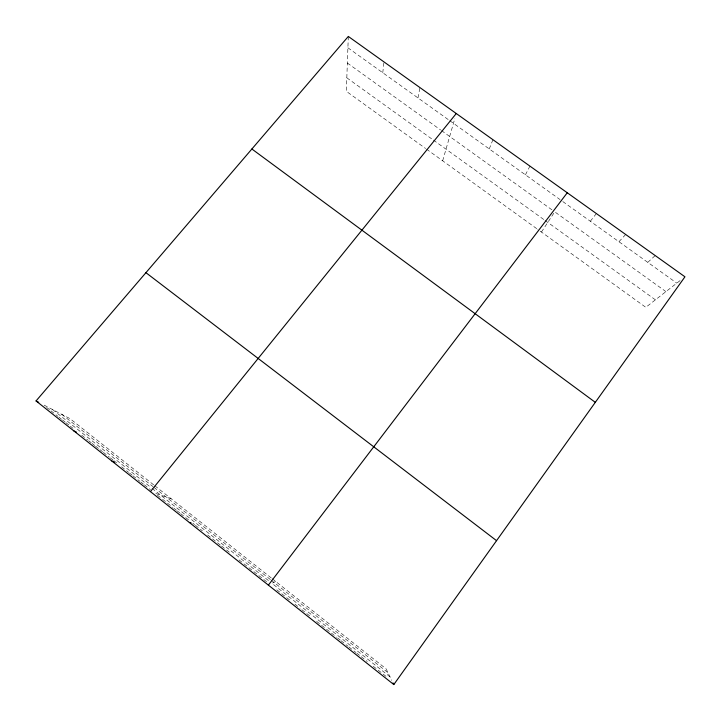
<?xml version="1.0" encoding="UTF-8"?>
<svg xmlns="http://www.w3.org/2000/svg" width="721" height="721" viewBox="0 0 721 721"><rect width="100%" height="100%" fill="white"/><g stroke="black" fill="none" stroke-linecap="round" stroke-linejoin="round"><path stroke-width="0.54" stroke-dasharray="3.6 2.7" d="M348.315 36.438L346.332 91.324L425.579 148.481M382.77 72.74L383.969 61.889M417.955 97.912L419.955 87.583M442.667 160.81L454.861 118.415M489.271 148.95L492.921 139.685M525.429 174.815L529.926 166.109M541.435 232.045L554.728 211.83L665.934 291.626M590.328 221.257L596.366 213.551M618.951 241.733L625.675 234.478M647.782 262.363L655.209 255.558M680.074 280.604L645.809 307.326L537.839 229.449M275.665 581.423L271.934 583.316L390.034 676.875M155.799 493.488L171.445 498.932M44.08 405.13L70.009 418.64L153.943 485.08M347.901 47.793L448.904 120.056M449.814 120.713L560.082 199.609M562.795 201.556L676.821 283.137M347.351 63.033L440.621 129.96M441.522 130.609L552.007 209.883M346.819 77.814L432.501 139.45M433.402 140.099L544.175 219.806M545.076 220.455L655.416 299.837M426.481 149.13L536.947 228.809M154.817 485.774L271.276 577.954M272.159 578.648L386.077 668.827L391.755 680.39M61.718 414.314L153.122 486.693M154.006 487.396L270.357 579.531M271.24 580.234L387.952 672.648M52.597 409.564L151.158 487.639M152.023 488.324L269.321 581.252M46.649 407.419L50.164 410.195M51.038 410.889L58.059 416.459M58.933 417.153L61.564 419.243M62.448 419.937L65.079 422.019M65.953 422.713L69.468 425.498M70.343 426.192L72.974 428.283M81.734 435.223L87.791 440.026M88.656 440.711L91.252 442.766M92.117 443.451L94.721 445.515M95.587 446.2L99.047 448.94M99.913 449.625L102.508 451.688M103.373 452.373L109.439 457.177M110.304 457.862L112.9 459.917M113.765 460.602L117.226 463.351M121.597 466.811L128.59 472.363M129.465 473.048L132.087 475.13M132.97 475.824L139.964 481.367M140.838 482.061L143.461 484.142M144.335 484.836L150.455 489.685M157.412 495.201L161.729 498.617M162.595 499.302L172.95 507.512M173.815 508.197L176.402 510.252M177.267 510.937L179.853 512.982M180.719 513.667L190.209 521.193M192.804 523.248L194.544 524.627M195.418 525.321L202.394 530.845M207.621 534.991L220.698 545.355M221.572 546.049L231.162 553.647M239.084 559.929L267.266 582.262M276.81 589.823L289.761 600.088M294.934 604.189L300.116 608.299M301.856 609.678L311.427 617.257M316.645 621.394L329.695 631.74M331.444 633.119L336.707 637.292M337.581 637.986L340.213 640.068M341.087 640.771L348.099 646.322M348.982 647.025L355.994 652.577M356.868 653.271L359.5 655.362M361.257 656.75L367.268 661.518M373.289 666.285L386.177 676.496"/><path stroke-width="1.08" d="M393.81 684.562L684.95 276.801L348.315 36.438L36.05 400.939L393.81 684.562L392.999 682.913M268.383 585.128L567.265 192.768M150.437 491.623L456.267 113.512M189.344 522.473L191.074 522.86M111.917 461.089L114.576 462.215M73.794 430.861L76.453 432.14M36.05 400.939L38.709 402.327M251.881 149.004L595.312 402.345M145.93 272.673L496.553 540.669"/></g></svg>
